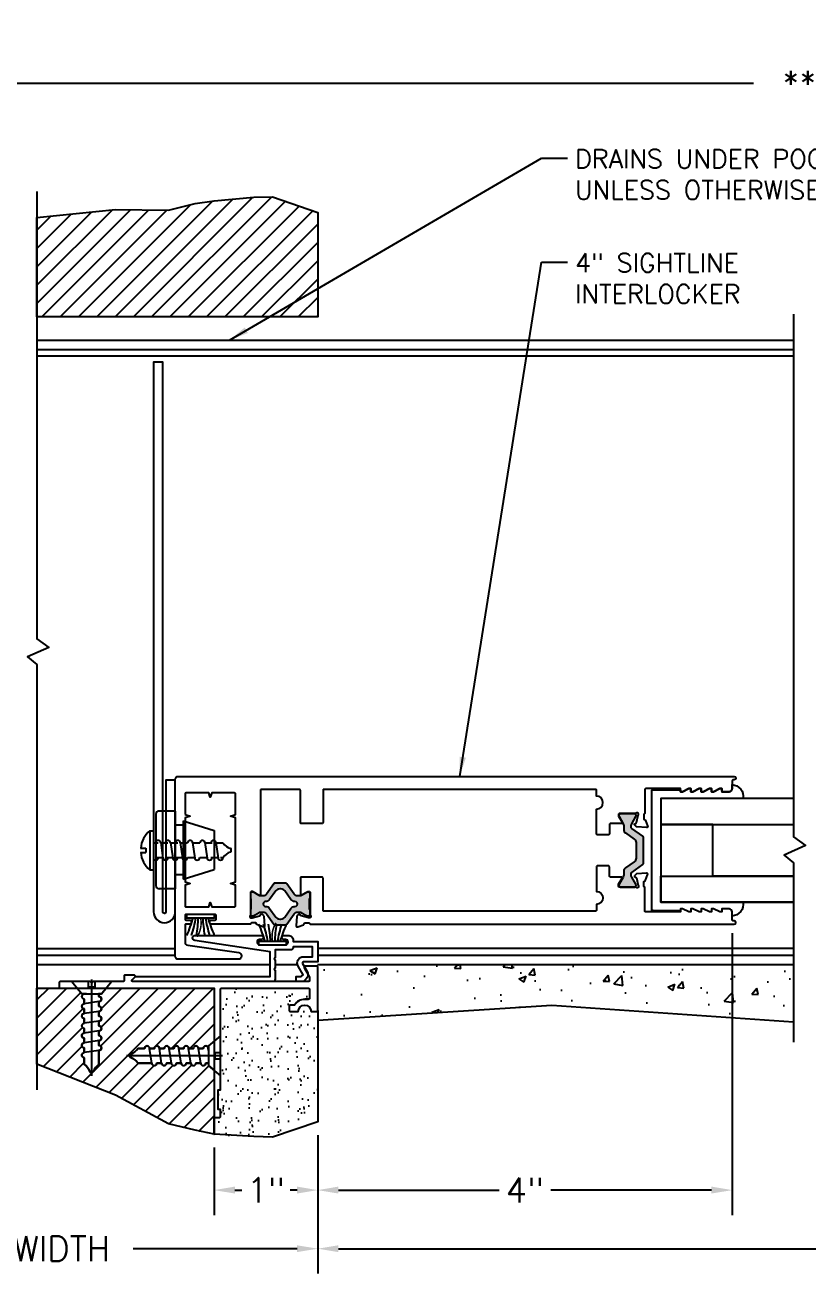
# Model space of a CAD drawing. Extents: x 0 to 79.8, y 0 to 38.2.
# Drawn here: x 56.67 to 64.22, y 11.55 to 23.71 of the extents above; entities that cross this region are included whole.
import ezdxf

# ---------------------------------------------------------------- set-up
doc = ezdxf.new("R2010")
doc.units = 0
doc.header["$MEASUREMENT"] = 0
doc.layers.get('0').update_dxf_attribs({"linetype": 'CONTINUOUS'})
doc.layers.get('DEFPOINTS').update_dxf_attribs({"color": 1, "linetype": 'CONTINUOUS'})
for name, color, linetype in [('ALUM-RED', 1, 'CONTINUOUS'), ('BREAK', 6, 'CONTINUOUS'), ('glass', 7, 'CONTINUOUS'), ('I-STRUT', 7, 'CONTINUOUS'), ('MISC', 9, 'CONTINUOUS'), ('SEAL', 7, 'CONTINUOUS'), ('SEALANT', 1, 'CONTINUOUS'), ('SILL-PAN', 7, 'CONTINUOUS'), ('TEXT', 7, 'CONTINUOUS'), ('TITLE-BLOCK', 7, 'CONTINUOUS'), ('TRACK', 1, 'CONTINUOUS'), ('VENT', 5, 'CONTINUOUS'), ('WALL-CONDITION', 7, 'CONTINUOUS')]:
    doc.layers.add(name, color=color, linetype=linetype)
doc.styles.add('ARCH', font='archstyl.shx')
doc.styles.add('ROMANS', font='romans')
doc.styles.get("Standard").update_dxf_attribs({"font": 'simplex.shx'})
doc.dimstyles.new('ARROW', dxfattribs={"dimtxt": 0.125, "dimasz": 0.1875, "dimexe": 0.125, "dimexo": 0.125, "dimgap": 0.0625, "dimtad": 0, "dimdec": 4, "dimzin": 11, "dimdsep": 46, "dimtxsty": 'ARCH', "dimcen": 0.09375, "dimclrd": 256, "dimclre": 256, "dimclrt": 256, "dimadec": 4, "dimazin": 0, "dimtfac": 1, "dimtdec": 4, "dimtmove": 2, "dimatfit": 3, "dimfxl": 0, "dimfrac": 2, "dimtolj": 1, "dimtzin": 0, "dimarcsym": 0})
doc.dimstyles.new('QUARTER', dxfattribs={"dimscale": 4, "dimtxt": 0.06, "dimasz": 0.05, "dimexe": 0.06, "dimexo": 0.032, "dimgap": 0.021, "dimtad": 0, "dimdec": 4, "dimzin": 4, "dimdsep": 46, "dimlunit": 5, "dimtxsty": 'ROMANS', "dimcen": 0.09, "dimadec": 0, "dimazin": 1, "dimtfac": 1, "dimtdec": 4, "dimtofl": 0, "dimtmove": 0, "dimatfit": 3, "dimfxl": 0, "dimtolj": 1, "dimtzin": 0, "dimarcsym": 0})

# ---------------------------------------------------------------- blocks, each defined once
blk = doc.blocks.new('A$C078B526A')
blk.add_lwpolyline([(0.097, 0.793), (0.288, 0.793), (0.385, 0.909), (0.224, 0.909), (0.224, 0.857), (0.161, 0.857), (0.161, 0.909), (0, 0.909)], close=True)
blk.add_lwpolyline([(0.192, 0.929), (0.192, 0)])
at = {"linetype": 'Continuous'}
blk.add_lwpolyline([(0.263, 0.793), (0.263, 0.766, -1), (0.263, 0.717), (0.263, 0.671, -1), (0.263, 0.622), (0.263, 0.577, -1), (0.263, 0.528), (0.263, 0.483, -1), (0.263, 0.434), (0.263, 0.388, -1), (0.263, 0.34), (0.263, 0.294, -1), (0.263, 0.245), (0.263, 0.112, 0.148821), (0.209, 0.042, -0.355272), (0.199, 0.034), (0.186, 0.034, -0.355272), (0.176, 0.042, 0.148821), (0.122, 0.112), (0.122, 0.175, -1), (0.122, 0.224), (0.122, 0.27, -1), (0.122, 0.319), (0.122, 0.364, -1), (0.122, 0.413), (0.122, 0.458, -1.039493), (0.122, 0.507), (0.122, 0.553, -1.039493), (0.122, 0.601), (0.122, 0.647, -1.039493), (0.122, 0.696), (0.122, 0.741, -1.039493), (0.122, 0.79), (0.122, 0.793)], format="xyb", dxfattribs=at)
for points in [[(0.142, 0.793), (0.122, 0.79)], [(0.263, 0.717), (0.122, 0.696)], [(0.263, 0.622), (0.122, 0.601)], [(0.263, 0.528), (0.122, 0.507)], [(0.263, 0.434), (0.122, 0.413)], [(0.267, 0.34), (0.122, 0.319)], [(0.263, 0.245), (0.122, 0.224)]]:
    blk.add_lwpolyline(points, dxfattribs=at)
blk = doc.blocks.new('*U78')
for centre, radius, start, end in [((-0.331, 1.333), 1.309, 285.9956, 293.821), ((-0.21, 1.411), 1.383, 279.9806, 287.1475), ((-0.037, 1.346), 1.325, 272.8884, 280.2078), ((-0.037, -1.346), 1.325, 79.7922, 87.1116), ((-0.21, -1.411), 1.383, 72.8525, 80.0194), ((-0.331, -1.333), 1.309, 66.179, 74.0044)]:
    blk.add_arc(centre, radius, start, end)
at = {"layer": 'SEAL'}
blk.add_lwpolyline([(0, -0.135), (0, 0.135), (0.03, 0.135), (0.03, -0.135)], close=True, dxfattribs=at)
at = {"layer": 'SEAL', "const_width": 0.015}
blk.add_lwpolyline([(0.03, 0, 0.202236), (0.211, 0.034)], format="xyb", dxfattribs=at)
at = {"flags": 9}
for tag, p in [('MANUFACTURER_PART_#', (0, -0.199)), ('FLEETWOOD_PART_#', (-0.001, -0.249))]:
    blk.add_attdef(tag, p, '', height=0.0312, dxfattribs=at)
blk = doc.blocks.new('*U79')
at = {"lineweight": 25}
blk.add_lwpolyline([(-0.138, 0.252, 0.57735), (-0.147, 0.237), (-0.103, 0.161, -0.339454), (-0.112, 0.088), (-0.139, 0.062), (-0.21, 0.062), (-0.21, 0.112), (-0.159, 0.112), (-0.142, 0.129), (-0.19, 0.212, -0.57735), (-0.138, 0.302), (-0.05, 0.302), (-0.05, 0.398), (-0.236, 0.398), (-0.236, 0.393, -0.414214), (-0.261, 0.368), (-0.411, 0.368), (-0.411, 0.292, 1), (-0.411, 0.272), (-0.411, 0.192, 1), (-0.411, 0.172), (-0.411, 0.087, -0.414214), (-0.436, 0.062), (-1.784, 0.062, -0.668179), (-1.791, 0.079), (-1.758, 0.112), (-0.461, 0.112), (-0.461, 0.351), (-1.187, 0.458, -0.929257), (-1.183, 0.508), (-0.546, 0.508, -1), (-0.546, 0.468), (-0.561, 0.468, 1), (-0.561, 0.418), (-0.311, 0.418, 1), (-0.311, 0.468), (-0.326, 0.468, -1), (-0.326, 0.508), (-0.286, 0.508, -0.414214), (-0.236, 0.458), (-0.236, 0.448), (0, 0.448), (0, 0.252)], format="xyb", close=True, dxfattribs=at)
blk.add_lwpolyline([(-0.08, -0.01), (-0.08, -0.099, -0.414214), (-0.09, -0.109), (-0.126, -0.109, 0.258619), (-0.225, -0.164), (-0.267, -0.164, 0.414214), (-0.277, -0.174), (-0.277, -0.216, 0.414214), (-0.267, -0.226), (-0.188, -0.226, -1), (-0.064, -0.226), (-0.01, -0.226, 0.414214), (0, -0.216), (0, 0.202, 0.414214), (-0.01, 0.212), (-0.116, 0.212, 0.57735), (-0.129, 0.189), (-0.08, 0.105), (-0.08, 0.072, -0.414214), (-0.09, 0.062), (-1.784, 0.062, -0.668179), (-1.791, 0.079), (-1.763, 0.107, 0.668179), (-1.77, 0.124), (-1.86, 0.124, 0.414214), (-1.87, 0.114), (-1.87, 0.072, -0.414214), (-1.88, 0.062), (-2.167, 0.062), (-2.182, 0.047), (-2.197, 0.062), (-2.485, 0.062, 0.414214), (-2.495, 0.052), (-2.495, 0.01, 0.414214), (-2.485, 0), (-1.01, 0, -0.414214), (-1, -0.01), (-1, -1.237, 0.414214), (-0.987, -1.25), (-0.951, -1.25, 0.414214), (-0.938, -1.237), (-0.938, -1.17), (-0.96, -1.17), (-0.96, -0.982), (-0.938, -0.982), (-0.938, -0.01, -0.414214), (-0.928, 0), (-0.09, 0, -0.414214)], format="xyb", close=True)
blk.add_blockref('A$C078B526A', (-2.375, -0.847))
at = {"rotation": 270}
blk.add_blockref('A$C078B526A', (-1.847, -0.461), dxfattribs=at)
at = {"layer": 'SEAL', "xscale": -1, "rotation": 270}
blk.add_blockref('*U78', (-0.436, 0.418), dxfattribs=at)
blk = doc.blocks.new('*D52')
at = {"color": 0, "lineweight": -2}
for p, q in [((52.821, 14.295), (52.821, 11.669)), ((59.492, 13.004), (59.492, 11.669)), ((53.021, 11.909), (54.604, 11.909)), ((59.292, 11.909), (57.709, 11.909))]:
    blk.add_line(p, q, dxfattribs=at)
at = {"color": 0}
for points in [[(53.021, 11.942), (53.021, 11.876), (52.821, 11.909)], [(59.292, 11.942), (59.292, 11.876), (59.492, 11.909)]]:
    blk.add_solid(points, dxfattribs=at)
at = {"layer": 'DEFPOINTS', "color": 0}
for p in [(52.821, 14.423), (59.492, 13.132), (52.821, 11.909)]:
    blk.add_point(p, dxfattribs=at)
at = {"color": 0, "insert": (56.157, 11.909), "char_height": 0.24, "attachment_point": 5, "style": 'ROMANS'}
blk.add_mtext('\\A1;**POCKET WIDTH', dxfattribs=at)
blk = doc.blocks.new('*D53')
at = {"color": 0, "lineweight": -2}
for p, q in [((78.34, 18.492), (78.34, 11.669)), ((59.492, 13.004), (59.492, 11.669)), ((59.692, 11.909), (67.244, 11.909)), ((78.14, 11.909), (70.589, 11.909))]:
    blk.add_line(p, q, dxfattribs=at)
at = {"color": 0}
for points in [[(59.692, 11.942), (59.692, 11.876), (59.492, 11.909)], [(78.14, 11.942), (78.14, 11.876), (78.34, 11.909)]]:
    blk.add_solid(points, dxfattribs=at)
at = {"layer": 'DEFPOINTS', "color": 0}
for p in [(78.34, 18.62), (59.492, 13.132), (78.34, 11.909)]:
    blk.add_point(p, dxfattribs=at)
at = {"color": 0, "insert": (68.916, 11.909), "char_height": 0.24, "attachment_point": 5, "style": 'ROMANS'}
blk.add_mtext('\\A1;**DAYLIGHT WIDTH', dxfattribs=at)
blk = doc.blocks.new('*D54')
at = {"layer": 'DEFPOINTS', "color": 0}
for p in [(58.492, 13.013), (59.492, 13.132), (59.492, 12.474)]:
    blk.add_point(p, dxfattribs=at)
at = {"layer": 'TITLE-BLOCK', "color": 0, "lineweight": -2}
for p, q in [((59.492, 13.004), (59.492, 12.234)), ((58.492, 12.885), (58.492, 12.234)), ((58.692, 12.474), (58.76, 12.474)), ((59.292, 12.474), (59.225, 12.474))]:
    blk.add_line(p, q, dxfattribs=at)
at = {"layer": 'TITLE-BLOCK', "color": 0}
for points in [[(58.692, 12.508), (58.692, 12.441), (58.492, 12.474)], [(59.292, 12.508), (59.292, 12.441), (59.492, 12.474)]]:
    blk.add_solid(points, dxfattribs=at)
at = {"layer": 'TITLE-BLOCK', "color": 0, "insert": (58.992, 12.474), "char_height": 0.24, "attachment_point": 5, "style": 'ROMANS'}
blk.add_mtext('\\A1;1"', dxfattribs=at)
blk = doc.blocks.new('*D55')
at = {"color": 0, "lineweight": -2}
for p, q in [((52.821, 21.025), (52.821, 23.393)), ((78.34, 20.656), (78.34, 23.393)), ((53.021, 23.153), (63.697, 23.153)), ((78.14, 23.153), (67.465, 23.153))]:
    blk.add_line(p, q, dxfattribs=at)
at = {"color": 0}
for points in [[(53.021, 23.187), (53.021, 23.12), (52.821, 23.153)], [(78.14, 23.187), (78.14, 23.12), (78.34, 23.153)]]:
    blk.add_solid(points, dxfattribs=at)
at = {"layer": 'DEFPOINTS', "color": 0}
for p in [(78.34, 23.153), (52.821, 20.897), (78.34, 20.528)]:
    blk.add_point(p, dxfattribs=at)
at = {"color": 0, "insert": (65.581, 23.153), "char_height": 0.24, "attachment_point": 5, "style": 'ROMANS'}
blk.add_mtext('\\A1;**NET FRAME WIDTH', dxfattribs=at)
blk = doc.blocks.new('A$C72B7364F')
at = {"linetype": 'Continuous'}
for p, q in [((0.0224, 0.0935), (0.0313, 0.0935)), ((0.0224, 0.0935), (0.0224, 0)), ((0.0313, 0.0935), (0.0313, 0)), ((0.0313, 0.0644), (0.0425, 0.0644)), ((0.0485, 0.0654), (0.0539, 0.028)), ((0.0487, 0.0644), (0.0661, 0.0644)), ((0.0721, 0.0654), (0.0775, 0.028)), ((0.0723, 0.0644), (0.0896, 0.0644)), ((0.0956, 0.0654), (0.1011, 0.028)), ((0.0958, 0.0644), (0.1132, 0.0644)), ((0.1253, 0.0654), (0.1307, 0.028)), ((0.1255, 0.0644), (0.1429, 0.0644)), ((0.155, 0.0654), (0.1604, 0.028)), ((0.1552, 0.0644), (0.1725, 0.0644)), ((0.1817, 0.0654), (0.1871, 0.028)), ((0.1819, 0.0644), (0.1992, 0.0644)), ((0, 0.0517), (0.0125, 0.0517)), ((0, 0.0418), (0.0125, 0.0418)), ((0.0125, 0.0517), (0.0125, 0.0418)), ((0.2188, 0.0451), (0.2188, 0.0484)), ((0.0364, 0.0291), (0.0539, 0.0291)), ((0.06, 0.0291), (0.0774, 0.0291)), ((0.0835, 0.0291), (0.101, 0.0291)), ((0.1132, 0.0291), (0.1306, 0.0291)), ((0.1429, 0.0291), (0.1603, 0.0291)), ((0.1696, 0.0291), (0.187, 0.0291)), ((0.1931, 0.0291), (0.1992, 0.0291)), ((0.0224, 0), (0.0313, 0))]:
    blk.add_line(p, q, dxfattribs=at)
for centre, radius, start, end in [((0.0599, 0.0467), 0.0599, 128.718, 175.226), ((0.0425, 0.0644), 0.00611, 0, 180), ((0.0661, 0.0644), 0.00611, 0, 180), ((0.0896, 0.0644), 0.00611, 0, 180), ((0.1193, 0.0644), 0.00611, 0, 180), ((0.149, 0.0644), 0.00611, 0, 180), ((0.1757, 0.0644), 0.00611, 0, 180), ((0.2302, 0.0864), 0.038, 215.4362, 249.2949), ((0.0599, 0.0467), 0.0599, 184.774, 231.282), ((0.2302, 0.0071), 0.038, 110.7051, 144.5638), ((0.2163, 0.0484), 0.00249, 0, 78.2349), ((0.2163, 0.0451), 0.00249, 281.7651, 0), ((0.0364, 0.0291), 0.00611, 212.4827, 0), ((0.06, 0.0291), 0.00611, 180, 0), ((0.06, 0.0291), 0.00611, 180, 0), ((0.0835, 0.0291), 0.00611, 180, 0), ((0.1071, 0.0291), 0.00611, 180, 0), ((0.1071, 0.0291), 0.00611, 180, 0), ((0.1367, 0.0291), 0.00611, 180, 0), ((0.1367, 0.0291), 0.00611, 180, 0), ((0.1664, 0.0291), 0.00611, 180, 0), ((0.1664, 0.0291), 0.00611, 180, 0), ((0.1931, 0.0291), 0.00611, 180, 0)]:
    blk.add_arc(centre, radius, start, end, dxfattribs=at)
blk = doc.blocks.new('25064-18mmX6mm-I-STRUT')
at = {"layer": 'I-STRUT'}
h = blk.add_hatch(color=256, dxfattribs=at)
h.dxf.hatch_style = 1
h.paths.add_polyline_path([(-0.22, 0.353, 0.57735), (-0.234, 0.33), (-0.195, 0.257, -0.131652), (-0.189, 0.233), (-0.189, 0.199, 0.244698), (-0.172, 0.167), (-0.088, 0.108, -0.244698), (-0.071, 0.076), (-0.071, -0.077, -0.244698), (-0.088, -0.11), (-0.172, -0.169, 0.244698), (-0.189, -0.201), (-0.189, -0.235, -0.131652), (-0.195, -0.258), (-0.235, -0.327, 0.245227), (-0.235, -0.335, 0.507805), (-0.22, -0.355), (-0.087, -0.355, 0.414214), (-0.071, -0.339, 0.469068), (-0.072, -0.327), (-0.112, -0.258, -0.131652), (-0.118, -0.235), (-0.118, -0.224, -0.244698), (-0.113, -0.214), (-0.005, -0.138, 0.244698), (0, -0.129), (0, -0.127), (0, 0.127, 0.244698), (-0.005, 0.137), (-0.113, 0.212, -0.244698), (-0.118, 0.222), (-0.118, 0.233, -0.131652), (-0.112, 0.257), (-0.072, 0.326, 0.131652), (-0.071, 0.33, 0.640011), (-0.087, 0.353)])
blk.add_lwpolyline([(0, -0.13), (0, -0.127), (0, 0.127, 0.244698), (-0.005, 0.137), (-0.113, 0.212, -0.244698), (-0.118, 0.222), (-0.118, 0.233, -0.131652), (-0.112, 0.257), (-0.072, 0.326, 0.131652), (-0.071, 0.33), (-0.071, 0.338, 0.414214), (-0.087, 0.353), (-0.22, 0.353, 0.414214), (-0.236, 0.338), (-0.236, 0.33, 0.131652), (-0.235, 0.326), (-0.195, 0.257, -0.131652), (-0.189, 0.233), (-0.189, 0.199, 0.244698), (-0.172, 0.167), (-0.088, 0.108, -0.244698), (-0.071, 0.076), (-0.071, -0.077, -0.244698), (-0.088, -0.11), (-0.172, -0.169, 0.244698), (-0.189, -0.201), (-0.189, -0.235, -0.131652), (-0.195, -0.258), (-0.235, -0.327, 0.131652), (-0.236, -0.331), (-0.236, -0.339, 0.414214), (-0.22, -0.355), (-0.087, -0.355, 0.414214), (-0.071, -0.339), (-0.071, -0.331, 0.131652), (-0.072, -0.327), (-0.112, -0.258, -0.131652), (-0.118, -0.235), (-0.118, -0.224, -0.244698), (-0.113, -0.214), (-0.005, -0.138, 0.244698), (0, -0.129)], format="xyb", dxfattribs=at)
blk = doc.blocks.new('25065-14.6mmX10.2mm-I-STRUT')
at = {"layer": 'I-STRUT'}
h = blk.add_hatch(color=256, dxfattribs=at)
h.dxf.hatch_style = 1
h.paths.add_polyline_path([(-0.221, 0.196, 0.242889), (-0.231, 0.201), (-0.283, 0.201), (-0.336, 0.201, 0.242889), (-0.346, 0.196), (-0.417, 0.095, -0.242889), (-0.449, 0.079), (-0.47, 0.079, -0.131652), (-0.489, 0.084), (-0.538, 0.112, 0.317667), (-0.551, 0.111, 0.6401), (-0.571, 0.102), (-0.571, 0.059, 0.236068), (-0.567, 0.051), (-0.567, -0.051, 0.236068), (-0.571, -0.059), (-0.571, -0.102, 0.6401), (-0.551, -0.111, 0.317667), (-0.538, -0.112), (-0.489, -0.084, -0.131652), (-0.47, -0.079), (-0.449, -0.079, -0.242889), (-0.417, -0.095), (-0.346, -0.196, 0.242889), (-0.336, -0.201), (-0.283, -0.201), (-0.231, -0.201, 0.242889), (-0.221, -0.196), (-0.15, -0.095, -0.242889), (-0.118, -0.079), (-0.097, -0.079, -0.131652), (-0.078, -0.084), (-0.029, -0.112, 0.317667), (-0.016, -0.111, 0.6401), (0.004, -0.102), (0.004, -0.059, 0.236068), (0, -0.051), (0, 0.051, 0.236068), (0.004, 0.059), (0.004, 0.102, 0.6401), (-0.016, 0.111, 0.317667), (-0.029, 0.112), (-0.078, 0.084, -0.131652), (-0.097, 0.079), (-0.118, 0.079, -0.242889), (-0.15, 0.095)])
h.paths.add_polyline_path([(-0.181, 0.044, 0.244669), (-0.142, 0.024, -1.006741), (-0.142, -0.023, 0.244669), (-0.181, -0.043), (-0.239, -0.126, -0.242889), (-0.278, -0.145), (-0.289, -0.145, -0.242889), (-0.328, -0.126), (-0.386, -0.043, 0.244669), (-0.425, -0.023, -1.006741), (-0.425, 0.024, 0.244669), (-0.386, 0.044), (-0.328, 0.126, -0.242889), (-0.289, 0.146), (-0.278, 0.146, -0.242889), (-0.239, 0.126)], flags=16)
for points in [[(-0.571, -0.059), (-0.571, -0.102, 0.414214), (-0.559, -0.114), (-0.544, -0.114, 0.131652), (-0.538, -0.112), (-0.489, -0.084, -0.131652), (-0.47, -0.079), (-0.449, -0.079, -0.242889), (-0.417, -0.095), (-0.346, -0.196, 0.242889), (-0.336, -0.201), (-0.283, -0.201), (-0.231, -0.201, 0.242889), (-0.221, -0.196), (-0.15, -0.095, -0.242889), (-0.118, -0.079), (-0.097, -0.079, -0.131652), (-0.078, -0.084), (-0.029, -0.112, 0.131652), (-0.023, -0.114), (-0.008, -0.114, 0.414214), (0.004, -0.102), (0.004, -0.059, 0.236068), (0, -0.051), (0, 0.051, 0.236068), (0.004, 0.059), (0.004, 0.102, 0.414214), (-0.008, 0.114), (-0.023, 0.114, 0.131652), (-0.029, 0.112), (-0.078, 0.084, -0.131652), (-0.097, 0.079), (-0.118, 0.079, -0.242889), (-0.15, 0.095), (-0.221, 0.196, 0.242889), (-0.231, 0.201), (-0.283, 0.201), (-0.336, 0.201, 0.242889), (-0.346, 0.196), (-0.417, 0.095, -0.242889), (-0.449, 0.079), (-0.47, 0.079, -0.131652), (-0.489, 0.084), (-0.538, 0.112, 0.131652), (-0.544, 0.114), (-0.559, 0.114, 0.414214), (-0.571, 0.102), (-0.571, 0.059, 0.236068), (-0.567, 0.051), (-0.567, -0.051, 0.236068)], [(-0.425, -0.023, -0.244669), (-0.386, -0.043), (-0.328, -0.126, 0.242889), (-0.289, -0.145), (-0.283, -0.145), (-0.278, -0.145, 0.242889), (-0.239, -0.126), (-0.181, -0.043, -0.244669), (-0.142, -0.023, 1.006741), (-0.142, 0.024, -0.244669), (-0.181, 0.044), (-0.239, 0.126, 0.242889), (-0.278, 0.146), (-0.283, 0.146), (-0.289, 0.146, 0.242889), (-0.328, 0.126), (-0.386, 0.044, -0.244669), (-0.425, 0.024, 1.006741)]]:
    blk.add_lwpolyline(points, format="xyb", close=True, dxfattribs=at)
blk = doc.blocks.new('3777-4in_Thermal_Sightline_Interlocker')
for points in [[(0.857, 0.671), (0.857, 0.595, -0.414214), (0.827, 0.565), (0.767, 0.565, -0.414214), (0.757, 0.575), (0.757, 0.595), (0.737, 0.595), (0.677, 0.565), (0.657, 0.565), (0.657, 0.595), (0.637, 0.595), (0.577, 0.565), (0.557, 0.565), (0.557, 0.595), (0.537, 0.595), (0.477, 0.565), (0.457, 0.565), (0.457, 0.595), (0.437, 0.595), (0.377, 0.565), (0.357, 0.565), (0.357, 0.595), (0.024, 0.595, 0.414214), (0.014, 0.585), (0.014, 0.355, 0.414214), (0.003, 0.343), (0.003, 0.308, 0.359508), (0.012, 0.297, -0.263725), (0.021, 0.289), (0.041, 0.235), (0.041, 0.235, -0.548619), (0.029, 0.219), (-0.063, 0.227, -0.176327), (-0.07, 0.23), (-0.084, 0.244, -0.57735), (-0.081, 0.257), (-0.076, 0.259, 0.267949), (-0.068, 0.267), (-0.049, 0.339, 0.065543), (-0.048, 0.342), (-0.048, 0.351, 0.6885), (-0.069, 0.358, -0.213422), (-0.077, 0.355), (-0.23, 0.355, 0.414214), (-0.241, 0.343), (-0.241, 0.334, 0.137872), (-0.24, 0.328), (-0.204, 0.27, -0.585524), (-0.211, 0.258), (-0.318, 0.258, 0.414214), (-0.328, 0.248), (-0.328, 0.16, -0.414214), (-0.338, 0.15), (-0.443, 0.15, -0.414214), (-0.453, 0.16), (-0.453, 0.398, 1), (-0.453, 0.523), (-0.453, 0.578, 0.414214), (-0.463, 0.588), (-3.082, 0.588, 0.414214), (-3.092, 0.578), (-3.092, 0.268, -0.414214), (-3.102, 0.258), (-3.301, 0.258, -0.414214), (-3.311, 0.268), (-3.311, 0.578, 0.414214), (-3.321, 0.588), (-3.685, 0.588, 0.414214), (-3.695, 0.578), (-3.695, -0.429, -0.585524), (-3.707, -0.435), (-3.766, -0.399, 0.137872), (-3.772, -0.398), (-3.78, -0.398, 0.414214), (-3.792, -0.409), (-3.792, -0.621, -0.213422), (-3.796, -0.63, 0.6885), (-3.788, -0.65), (-3.779, -0.65, 0.065543), (-3.776, -0.65), (-3.704, -0.631, 0.267949), (-3.696, -0.622), (-3.695, -0.618, -0.57735), (-3.682, -0.615), (-3.668, -0.629, -0.176327), (-3.664, -0.636), (-3.656, -0.727, -0.548619), (-3.672, -0.739), (-3.672, -0.739), (-3.726, -0.72, -0.263725), (-3.734, -0.711, 0.359508), (-3.745, -0.701), (-3.78, -0.701, 0.414214), (-3.792, -0.713), (-4.174, -0.713, -0.414214), (-4.184, -0.703), (-4.184, -0.683, -0.414214), (-4.174, -0.673), (-4.134, -0.673, 0.414214), (-4.124, -0.663), (-4.124, -0.63, 0.414214), (-4.134, -0.62), (-4.414, -0.62, 0.414214), (-4.424, -0.63), (-4.424, -0.663, 0.414214), (-4.414, -0.673), (-4.374, -0.673, -0.414214), (-4.364, -0.683), (-4.364, -0.703, -0.414214), (-4.374, -0.713), (-4.414, -0.713, 0.414214), (-4.424, -0.723), (-4.424, -0.884, 0.3714), (-4.398, -0.914), (-3.906, -0.987, -0.928445), (-3.911, -1.051), (-4.488, -1.051, -0.414214), (-4.518, -1.021), (-4.518, 0.683, -0.414214), (-4.488, 0.713), (0.877, 0.713, -1), (0.877, 0.681), (0.867, 0.681, 0.414214)], [(-4.424, 0.344), (-4.373, 0.328), (-4.424, 0.313), (-4.424, -0.304), (-4.373, -0.32), (-4.424, -0.335), (-4.424, -0.535, 0.414214), (-4.414, -0.545), (-4.195, -0.545), (-4.18, -0.505), (-4.164, -0.545), (-3.946, -0.545, 0.414214), (-3.936, -0.535), (-3.936, -0.336), (-3.986, -0.32), (-3.936, -0.305), (-3.936, 0.313), (-3.986, 0.328), (-3.936, 0.344), (-3.936, 0.543, 0.414214), (-3.946, 0.553), (-4.164, 0.553), (-4.18, 0.513), (-4.195, 0.553), (-4.414, 0.553, 0.414214), (-4.424, 0.543)], [(0.867, -0.681, -0.414214), (0.857, -0.671), (0.857, -0.595, 0.414214), (0.827, -0.565), (0.757, -0.565), (0.757, -0.595), (0.737, -0.595), (0.677, -0.565), (0.657, -0.565), (0.657, -0.595), (0.637, -0.595), (0.577, -0.565), (0.557, -0.565), (0.557, -0.595), (0.537, -0.595), (0.477, -0.565), (0.457, -0.565), (0.457, -0.595), (0.437, -0.595), (0.377, -0.565), (0.357, -0.565), (0.357, -0.595), (0.024, -0.595, -0.414214), (0.014, -0.585), (0.014, -0.355, -0.414214), (0.003, -0.343), (0.003, -0.308, -0.359508), (0.012, -0.297, 0.263725), (0.021, -0.289), (0.041, -0.235), (0.041, -0.235, 0.548619), (0.029, -0.219), (-0.063, -0.227, 0.176327), (-0.07, -0.23), (-0.084, -0.244, 0.57735), (-0.081, -0.257), (-0.076, -0.259, -0.267949), (-0.068, -0.267), (-0.049, -0.339, -0.065543), (-0.048, -0.342), (-0.048, -0.351, -0.6885), (-0.069, -0.358, 0.213422), (-0.077, -0.355), (-0.23, -0.355, -0.414214), (-0.241, -0.343), (-0.241, -0.334, -0.137872), (-0.24, -0.328), (-0.204, -0.27, 0.585524), (-0.211, -0.258), (-0.318, -0.258, -0.414214), (-0.328, -0.248), (-0.328, -0.16, 0.414214), (-0.338, -0.15), (-0.443, -0.15, 0.414214), (-0.453, -0.16), (-0.453, -0.397, -1), (-0.453, -0.522), (-0.453, -0.578, -0.414214), (-0.463, -0.588), (-3.082, -0.588, -0.414214), (-3.092, -0.578), (-3.092, -0.268, 0.414214), (-3.102, -0.258), (-3.301, -0.258, 0.414214), (-3.311, -0.268), (-3.311, -0.427, 0.585524), (-3.299, -0.433), (-3.243, -0.399, -0.137872), (-3.237, -0.398), (-3.228, -0.398, -0.414214), (-3.216, -0.409), (-3.216, -0.621, 0.213422), (-3.213, -0.63, -0.6885), (-3.22, -0.65), (-3.229, -0.65, -0.065543), (-3.232, -0.65), (-3.304, -0.631, -0.267949), (-3.312, -0.622), (-3.313, -0.618, 0.57735), (-3.326, -0.615), (-3.341, -0.629, 0.176327), (-3.344, -0.636), (-3.352, -0.727, 0.548619), (-3.336, -0.739), (-3.336, -0.739), (-3.282, -0.72, 0.263725), (-3.274, -0.711, -0.359508), (-3.263, -0.701), (-3.228, -0.701, -0.414214), (-3.216, -0.713), (0.877, -0.713, 1), (0.877, -0.681)]]:
    blk.add_lwpolyline(points, format="xyb", close=True)
at = {"layer": 'I-STRUT'}
for name, p in [('25064-18mmX6mm-I-STRUT', (0, 0)), ('25065-14.6mmX10.2mm-I-STRUT', (-3.221, -0.518))]:
    blk.add_blockref(name, p, dxfattribs=at)
blk = doc.blocks.new('A$C1D443341')
for p, q in [((0.188, 0.75), (0.031, 0.75)), ((0.188, 0.75), (0.188, 0)), ((0, 0.719), (0, 0.031)), ((0.264, 0.615), (0.188, 0.615)), ((0.264, 0.656), (0.562, 0.563)), ((0.264, 0.656), (0.264, 0.094)), ((0.562, 0.563), (0.562, 0.187)), ((0.264, 0.135), (0.188, 0.135)), ((0.264, 0.094), (0.562, 0.187)), ((0.188, 0), (0.031, 0))]:
    blk.add_line(p, q)
for centre, start, end in [((0.031, 0.719), 90, 180), ((0.031, 0.031), 180, 270)]:
    blk.add_arc(centre, 0.031, start, end)
blk = doc.blocks.new('*U95')
for centre, radius, start, end in [((-0.336, 1.375), 1.351, 285.7333, 293.4368), ((-0.214, 1.458), 1.43, 279.8103, 286.8579), ((-0.038, 1.394), 1.372, 272.8377, 280.0301), ((-0.038, -1.394), 1.372, 79.9699, 87.1623), ((-0.214, -1.458), 1.43, 73.1421, 80.1897), ((-0.336, -1.375), 1.351, 66.5632, 74.2667)]:
    blk.add_arc(centre, radius, start, end)
at = {"layer": 'SEAL'}
blk.add_lwpolyline([(0, -0.135), (0, 0.135), (0.03, 0.135), (0.03, -0.135)], close=True, dxfattribs=at)
at = {"layer": 'SEAL', "const_width": 0.015}
blk.add_lwpolyline([(0.03, 0, 0.199044), (0.214, 0.034)], format="xyb", dxfattribs=at)
at = {"flags": 9}
for tag, p in [('MANUFACTURER_PART_#', (0, -0.199)), ('FLEETWOOD_PART_#', (-0.001, -0.249))]:
    blk.add_attdef(tag, p, '', height=0.0312, dxfattribs=at)
blk = doc.blocks.new('*D215')
at = {"layer": 'DEFPOINTS', "color": 0}
for p in [(63.492, 15.081), (59.492, 13.132), (59.492, 12.474)]:
    blk.add_point(p, dxfattribs=at)
at = {"layer": 'TITLE-BLOCK', "color": 0, "lineweight": -2}
for p, q in [((63.492, 14.953), (63.492, 12.234)), ((59.492, 13.004), (59.492, 12.234)), ((59.692, 12.474), (61.243, 12.474)), ((63.292, 12.474), (61.742, 12.474))]:
    blk.add_line(p, q, dxfattribs=at)
at = {"layer": 'TITLE-BLOCK', "color": 0}
for points in [[(59.692, 12.508), (59.692, 12.441), (59.492, 12.474)], [(63.292, 12.508), (63.292, 12.441), (63.492, 12.474)]]:
    blk.add_solid(points, dxfattribs=at)
at = {"layer": 'TITLE-BLOCK', "color": 0, "insert": (61.492, 12.474), "char_height": 0.24, "attachment_point": 5, "style": 'ROMANS'}
blk.add_mtext('\\A1;4"', dxfattribs=at)

msp = doc.modelspace()

# ---------------------------------------------------------------- hatches: boundary and pattern name
at = {"layer": 'TITLE-BLOCK'}
h = msp.add_hatch(dxfattribs=at)
h.set_pattern_fill('AR-CONC', color=256, scale=0.1, style=0)
h.set_pattern_definition([(50, (102.3664, 3.58), (0.71726, -0.062752), [0.075, -0.825]), (355, (102.3664, 3.58), (-0.138751, 0.752192), [0.06, -0.66]), (100.4514, (102.42616, 3.57476), (0.578509, 0.68944), [0.06374, -0.701142]), (46.1842, (102.3664, 3.78), (1.067241, -0.165519), [0.1125, -1.2375]), (96.6356, (102.4553, 3.7662), (0.934663, 0.974118), [0.09561, -1.051713]), (351.1842, (102.3664, 3.78), (0.934662, 0.974119), [0.09, -0.99]), (21, (102.4664, 3.73), (0.596907, -0.402619), [0.075, -0.825]), (326, (102.4664, 3.73), (0.243315, 0.72515), [0.06, -0.66]), (71.4514, (102.5161, 3.69644), (0.840223, 0.32253), [0.06374, -0.701142]), (37.5, (102.36639, 3.58), (0.0121599, 0.3328939), [0, -0.652, 0, -0.67, 0, -0.6625]), (7.5, (102.3664, 3.58), (0.2630695, 0.3944117), [0, -0.382, 0, -0.637, 0, -0.2525]), (327.5, (102.14339, 3.58), (0.5338224, -0.0225549), [0, -0.25, 0, -0.78, 0, -1.035]), (317.5, (102.0434, 3.58), (0.583186, 0.100105), [0, -0.325, 0, -0.518, 0, -0.735])])
h.paths.add_polyline_path([(64.0844961, 14.651764), (59.4922485, 14.6517641), (59.4922201, 14.1116559), (61.7523242, 14.2560542), (64.0845514, 14.0924607)])
at = {"layer": 'WALL-CONDITION'}
h = msp.add_hatch(dxfattribs=at)
h.set_pattern_fill('ANSI31', color=256, style=0)
h.set_pattern_definition([(45, (14.45777, 27.84719), (-0.08838835, 0.08838835), [])])
h.paths.add_polyline_path([(56.7812639, 20.8971012), (56.7812639, 21.8577428), (57.5399987, 21.9349895), (58.0513403, 21.9276147), (58.3073789, 21.9908073), (58.4923201, 22.0174957), (58.8746987, 22.0524093), (59.0566691, 22.0568856), (59.4922201, 21.9049204), (59.4922201, 20.8971012)])
h = msp.add_hatch(dxfattribs=at)
h.set_pattern_fill('ANSI31', color=256, style=0)
h.set_pattern_definition([(45, (14.45777, 27.84719), (-0.08838835, 0.08838835), [])])
edge = h.paths.add_edge_path()
edge.add_line((56.7812638, 13.6900191), (56.7812638, 14.4231012))
edge.add_line((56.7812638, 14.4231012), (57.1695313, 14.4231012))
edge.add_line((57.1695313, 14.4231012), (57.2146234, 14.3693626))
edge.add_line((57.2146234, 14.3693626), (57.2391705, 14.3693626))
edge.add_line((57.2391705, 14.3693626), (57.2391705, 14.3662611))
edge.add_arc((57.2391705, 14.3418183), 0.0244428, 90, 270)
edge.add_line((57.2391705, 14.3173756), (57.2391705, 14.2719819))
edge.add_arc((57.2391705, 14.2475391), 0.0244428, 90, 270)
edge.add_line((57.2391705, 14.2230963), (57.2391705, 14.1777026))
edge.add_arc((57.2391705, 14.1532598), 0.0244428, 90, 270)
edge.add_line((57.2391705, 14.1288171), (57.2391705, 14.0834233))
edge.add_arc((57.2391705, 14.0589806), 0.0244428, 90, 270)
edge.add_line((57.2391705, 14.0345378), (57.2391705, 13.9891441))
edge.add_arc((57.2391705, 13.9647013), 0.0244428, 90, 270)
edge.add_line((57.2391705, 13.9402586), (57.2391705, 13.8948648))
edge.add_arc((57.2391705, 13.8704221), 0.0244428, 90, 270)
edge.add_line((57.2391705, 13.8459793), (57.2391705, 13.8005856))
edge.add_arc((57.2391705, 13.7761428), 0.0244428, 90, 270)
edge.add_line((57.2391705, 13.7517), (57.2391705, 13.6882998))
edge.add_arc((57.1510518, 13.5644704), 0.1519823, 20.70507772, 54.56379237, ccw=False)
edge.add_arc((57.302985, 13.6202392), 0.0099766, 191.76514343, 270)
edge.add_line((57.302985, 13.6102626), (57.3097657, 13.6102626))
edge.add_line((57.3097657, 13.6102626), (57.3165465, 13.6102626))
edge.add_arc((57.3165465, 13.6202392), 0.0099766, 270, 348.23485657)
edge.add_arc((57.4684797, 13.5644704), 0.1519823, 125.43620763, 159.29492228, ccw=False)
edge.add_line((57.380361, 13.6882998), (57.380361, 13.8211606))
edge.add_arc((57.380361, 13.8456034), 0.0244428, 270, 450)
edge.add_line((57.380361, 13.8700461), (57.380361, 13.9154399))
edge.add_arc((57.380361, 13.9398826), 0.0244428, 270, 450)
edge.add_line((57.380361, 13.9643254), (57.380361, 14.0097191))
edge.add_arc((57.380361, 14.0341619), 0.0244428, 270, 450)
edge.add_line((57.380361, 14.0586047), (57.380361, 14.1043743))
edge.add_arc((57.380361, 14.1288171), 0.0244428, 270, 450)
edge.add_line((57.380361, 14.1532598), (57.380361, 14.1986535))
edge.add_arc((57.380361, 14.2230963), 0.0244428, 270, 450)
edge.add_line((57.380361, 14.2475391), (57.380361, 14.2929328))
edge.add_arc((57.380361, 14.3173756), 0.0244428, 270, 450)
edge.add_line((57.380361, 14.3418183), (57.380361, 14.3693626))
edge.add_line((57.380361, 14.3693626), (57.4049081, 14.3693626))
edge.add_line((57.4049081, 14.3693626), (57.4500002, 14.4231012))
edge.add_line((57.4500002, 14.4231012), (58.4923201, 14.4231012))
edge.add_line((58.4923201, 14.4231012), (58.4923201, 13.9101584))
edge.add_line((58.4923201, 13.9101584), (58.4385815, 13.8650663))
edge.add_line((58.4385815, 13.8650663), (58.4385815, 13.8405191))
edge.add_line((58.4385815, 13.8405191), (58.43548, 13.8405191))
edge.add_arc((58.4110373, 13.8405191), 0.0244428, 0, 180)
edge.add_line((58.3865945, 13.8405191), (58.3412008, 13.8405191))
edge.add_arc((58.316758, 13.8405191), 0.0244428, 0, 180)
edge.add_line((58.2923153, 13.8405191), (58.2469215, 13.8405191))
edge.add_arc((58.2224788, 13.8405191), 0.0244428, 0, 180)
edge.add_line((58.198036, 13.8405191), (58.1526423, 13.8405191))
edge.add_arc((58.1281995, 13.8405191), 0.0244428, 0, 180)
edge.add_line((58.1037567, 13.8405191), (58.058363, 13.8405191))
edge.add_arc((58.0339203, 13.8405191), 0.0244428, 0, 180)
edge.add_line((58.0094775, 13.8405191), (57.9640838, 13.8405191))
edge.add_arc((57.939641, 13.8405191), 0.0244428, 0, 180)
edge.add_line((57.9151982, 13.8405191), (57.8698045, 13.8405191))
edge.add_arc((57.8453617, 13.8405191), 0.0244428, 0, 180)
edge.add_line((57.820919, 13.8405191), (57.7575187, 13.8405191))
edge.add_arc((57.6336894, 13.9286379), 0.1519823, 290.70507772, 324.56379237, ccw=False)
edge.add_arc((57.6894581, 13.7767047), 0.0099766, 101.76514343, 180)
edge.add_line((57.6794815, 13.7767047), (57.6794815, 13.7699239))
edge.add_line((57.6794815, 13.7699239), (57.6794815, 13.7631432))
edge.add_arc((57.6894581, 13.7631432), 0.0099766, 180, 258.23485657)
edge.add_arc((57.6336894, 13.6112099), 0.1519823, 35.43620763, 69.29492228, ccw=False)
edge.add_line((57.7575187, 13.6993287), (57.8903795, 13.6993287))
edge.add_arc((57.9148223, 13.6993287), 0.0244428, 180, 360)
edge.add_line((57.9392651, 13.6993287), (57.9846588, 13.6993287))
edge.add_arc((58.0091016, 13.6993287), 0.0244428, 180, 360)
edge.add_line((58.0335443, 13.6993287), (58.0789381, 13.6993287))
edge.add_arc((58.1033808, 13.6993287), 0.0244428, 180, 360)
edge.add_line((58.1278236, 13.6993287), (58.1735932, 13.6993287))
edge.add_arc((58.198036, 13.6993287), 0.0244428, 180, 360)
edge.add_line((58.2224788, 13.6993287), (58.2678725, 13.6993287))
edge.add_arc((58.2923153, 13.6993287), 0.0244428, 180, 360)
edge.add_line((58.316758, 13.6993287), (58.3621517, 13.6993287))
edge.add_arc((58.3865945, 13.6993287), 0.0244428, 180, 360)
edge.add_line((58.4110373, 13.6993287), (58.4385815, 13.6993287))
edge.add_line((58.4385815, 13.6993287), (58.4385815, 13.6747816))
edge.add_line((58.4385815, 13.6747816), (58.4923201, 13.6296895))
edge.add_line((58.4923201, 13.6296895), (58.4923201, 13.0128937))
edge.add_line((58.4923201, 13.0128937), (58.3073789, 13.0515978))
edge.add_line((58.3073789, 13.0515978), (58.0513403, 13.1147904))
edge.add_line((58.0513403, 13.1147904), (57.5399987, 13.3909182))
edge.add_line((57.5399987, 13.3909182), (56.7812638, 13.6900191))
h = msp.add_hatch(dxfattribs=at)
h.set_pattern_fill('AR-SAND', color=256, scale=0.1, angle=90, style=0)
h.set_pattern_definition([(127.5, (14.45777, 27.84719), (-0.1926824, -0.00629934), [0, -0.152, 0, -0.17, 0, -0.1625]), (97.5, (14.45777, 27.8472), (-0.2822146, 0.1769777), [0, -0.082, 0, -0.137, 0, -0.0525]), (57.5, (14.45777, 27.72419), (-0.0005659, 0.3114142), [0, -0.05, 0, -0.18, 0, -0.235]), (47.5, (14.45777, 27.7242), (-0.0877676, 0.3006127), [0, -0.025, 0, -0.118, 0, -0.135])])
h.paths.add_polyline_path([(59.2153139, 14.25958), (59.2669982, 14.25958, -0.2586190734), (59.3662201, 14.31458), (59.4022281, 14.31458, 0.4142135624), (59.4122281, 14.32458), (59.4122281, 14.4131022, 0.4142135624), (59.4022291, 14.4231012), (58.5643129, 14.4231012, 0.4142135624), (58.5543139, 14.4131022), (58.5543139, 13.9623179), (58.5544815, 13.9623179), (58.5544815, 13.8012169), (58.5543139, 13.8012169), (58.5543139, 13.7386309), (58.5544815, 13.7386309), (58.5544815, 13.5775299), (58.5543139, 13.5775299), (58.5543139, 13.4411994), (58.5323161, 13.4411994), (58.5323161, 13.2532182), (58.5543139, 13.2532182), (58.5543139, 13.1865582, -0.4142135624), (58.5409819, 13.1732262), (58.5056521, 13.1732262, -0.4142135624), (58.4923201, 13.1865582), (58.4923201, 13.0128937), (58.8746987, 12.9899958), (59.0566691, 12.9855195), (59.4922201, 13.1317794), (59.4922201, 14.19758), (59.4282201, 14.19758, 1), (59.3042201, 14.19758), (59.2153139, 14.19758)])

# ---------------------------------------------------------------- linework, layer by layer
at = {"layer": 'ALUM-RED'}
msp.add_lwpolyline([(58.0272201, 15.1589116, -1), (57.9972201, 15.1589116), (57.9972201, 20.4619116), (57.9072201, 20.4619116), (57.9072201, 15.1589116, 1), (58.1172201, 15.1589116), (58.1172201, 16.4289116), (58.0272201, 16.4289116)], format="xyb", close=True, dxfattribs=at)
at = {"layer": 'BREAK'}
for points in [[(56.7812639, 22.1077428), (56.7812639, 17.7931772), (56.8954979, 17.7089124), (56.6916192, 17.6174528), (56.7812639, 17.5431772), (56.7812638, 13.4400191)], [(64.0843991, 20.9246012), (64.0843991, 15.8820958), (64.1986331, 15.797831), (63.9947544, 15.7063714), (64.0843991, 15.6320958), (64.0845703, 13.901764)]]:
    msp.add_lwpolyline(points, dxfattribs=at)
at = {"layer": 'glass'}
msp.add_lwpolyline([(64.0843991, 16.2521088), (62.8047201, 16.2521088), (62.8047201, 15.2521089), (64.0844361, 15.2522355), (62.8047201, 15.2521089), (62.8047201, 15.5021089), (64.0844113, 15.5022355), (63.3047201, 15.5021089), (63.3047201, 16.0021089), (62.8047201, 16.0021089), (64.0843991, 16.0021089)], dxfattribs=at)
at = {"layer": 'SEALANT'}
msp.add_lwpolyline([(62.9922201, 16.3351086), (62.9922201, 16.3171086), (63.0122201, 16.3171086), (63.0722201, 16.3471086), (63.0922201, 16.3471086), (63.0922201, 16.3171086), (63.1122201, 16.3171086), (63.1722201, 16.3471086), (63.1922201, 16.3471086), (63.1922201, 16.3171086), (63.2122201, 16.3171086), (63.2722201, 16.3471086), (63.2922201, 16.3471086), (63.2922201, 16.3171086), (63.3122201, 16.3171086), (63.3722201, 16.3471086), (63.3922201, 16.3471086), (63.3922201, 16.3171086), (63.4612201, 16.3171086, 0.414214), (63.4922201, 16.3481086), (63.4922201, 16.3864484, -0.4380244532), (63.5974353, 16.2521088), (62.8047201, 16.2521088), (62.8047201, 15.2521088), (63.5974353, 15.2521088, -0.4380244532), (63.4922201, 15.1177692), (63.4922201, 15.1561086, 0.414214), (63.4612201, 15.1871086), (63.3922201, 15.1871086), (63.3922201, 15.1571086), (63.3722201, 15.1571086), (63.3122201, 15.1871086), (63.2922201, 15.1871086), (63.2922201, 15.1571086), (63.2722201, 15.1571086), (63.2122201, 15.1871086), (63.1922201, 15.1871086), (63.1922201, 15.1571086), (63.1722201, 15.1571086), (63.1122201, 15.1871086), (63.0922201, 15.1871086), (63.0922201, 15.1571086), (63.0722201, 15.1571086), (63.0122201, 15.1871086), (62.9922201, 15.1871086), (62.9922201, 15.1691086), (62.7788447, 15.1691086), (62.7432201, 15.1691088, -0.0726159005), (62.7163447, 15.1730326), (62.7163447, 16.3311849, -0.0726159005), (62.7432201, 16.3351088), (62.7788447, 16.3351086)], format="xyb", close=True, dxfattribs=at)
at = {"layer": 'SILL-PAN'}
for p, q in [((56.7812639, 20.6746012), (64.0843991, 20.6746012)), ((56.7812639, 20.5846012), (64.0843991, 20.5846012)), ((56.7812638, 14.741764), (58.1172201, 14.741764)), ((59.4923914, 14.741764), (64.0844872, 14.741764)), ((56.7812638, 14.651764), (59.0315456, 14.651764)), ((59.0815456, 14.651764), (59.2958575, 14.651764)), ((59.4905166, 14.651764), (64.0844961, 14.651764))]:
    msp.add_line(p, q, dxfattribs=at)
at = {"layer": 'TITLE-BLOCK'}
msp.add_lwpolyline([(64.0845514, 14.0927822), (61.7523242, 14.2560542), (59.4922201, 14.1116508)], dxfattribs=at)
at = {"layer": 'TRACK'}
for p, q in [((56.7812639, 20.5221012), (64.0843991, 20.5221012)), ((56.7812638, 14.804264), (58.1172201, 14.804264)), ((64.084481, 14.804264), (59.4923914, 14.804264))]:
    msp.add_line(p, q, dxfattribs=at)
at = {"layer": 'WALL-CONDITION'}
msp.add_lwpolyline([(56.7812639, 20.8971012), (56.7812639, 21.8577428), (57.5399987, 21.9349895), (58.0513403, 21.9276147), (58.3073789, 21.9908073), (58.4923201, 22.0174957), (58.8746987, 22.0524093), (59.0566691, 22.0568856), (59.4922201, 21.9049204), (59.4922201, 20.8971012)], close=True, dxfattribs=at)
for points in [[(56.7812638, 13.6900191), (56.7812638, 14.4231012), (57.1695313, 14.4231012), (57.2146234, 14.3693626), (57.2391705, 14.3693626), (57.2391705, 14.3662611, 1), (57.2391705, 14.3173756), (57.2391705, 14.2719819, 1), (57.2391705, 14.2230963), (57.2391705, 14.1777026, 1), (57.2391705, 14.1288171), (57.2391705, 14.0834233, 1), (57.2391705, 14.0345378), (57.2391705, 13.9891441, 1), (57.2391705, 13.9402586), (57.2391705, 13.8948648, 1), (57.2391705, 13.8459793), (57.2391705, 13.8005856, 1), (57.2391705, 13.7517), (57.2391705, 13.6882998, -0.1488208164), (57.2932179, 13.618205, 0.3552722509), (57.302985, 13.6102626), (57.3097657, 13.6102626), (57.3165465, 13.6102626, 0.355272251), (57.3263136, 13.618205, -0.1488208164), (57.380361, 13.6882998), (57.380361, 13.8211606, 1), (57.380361, 13.8700461), (57.380361, 13.9154399, 1), (57.380361, 13.9643254), (57.380361, 14.0097191, 1), (57.380361, 14.0586047), (57.380361, 14.1043743, 1), (57.380361, 14.1532598), (57.380361, 14.1986535, 1), (57.380361, 14.2475391), (57.380361, 14.2929328, 1), (57.380361, 14.3418183), (57.380361, 14.3693626), (57.4049081, 14.3693626), (57.4500002, 14.4231012), (58.4923201, 14.4231012), (58.4923201, 13.9101584), (58.4385815, 13.8650663), (58.4385815, 13.8405191), (58.43548, 13.8405191, 1), (58.3865945, 13.8405191), (58.3412008, 13.8405191, 1), (58.2923153, 13.8405191), (58.2469215, 13.8405191, 1), (58.198036, 13.8405191), (58.1526423, 13.8405191, 1), (58.1037567, 13.8405191), (58.058363, 13.8405191, 1), (58.0094775, 13.8405191), (57.9640838, 13.8405191, 1), (57.9151982, 13.8405191), (57.8698045, 13.8405191, 1), (57.820919, 13.8405191), (57.7575187, 13.8405191, -0.1488208164), (57.6874239, 13.7864717, 0.3552722509), (57.6794815, 13.7767047), (57.6794815, 13.7699239), (57.6794815, 13.7631432, 0.355272251), (57.6874239, 13.7533761, -0.1488208164), (57.7575187, 13.6993287), (57.8903795, 13.6993287, 1), (57.9392651, 13.6993287), (57.9846588, 13.6993287, 1), (58.0335443, 13.6993287), (58.0789381, 13.6993287, 1), (58.1278236, 13.6993287), (58.1735932, 13.6993287, 1), (58.2224788, 13.6993287), (58.2678725, 13.6993287, 1), (58.316758, 13.6993287), (58.3621517, 13.6993287, 1), (58.4110373, 13.6993287), (58.4385815, 13.6993287), (58.4385815, 13.6747816), (58.4923201, 13.6296895), (58.4923201, 13.0128937), (58.3073789, 13.0515978), (58.0513403, 13.1147904), (57.5399987, 13.3909182)], [(58.4923201, 13.0128937), (58.4923201, 13.1865582, 0.4142135624), (58.5056521, 13.1732262), (58.5409819, 13.1732262, 0.4142135624), (58.5543139, 13.1865582), (58.5543139, 13.2532182), (58.5323161, 13.2532182), (58.5323161, 13.4411994), (58.5543139, 13.4411994), (58.5543139, 14.4131022, -0.1989123674), (58.5572426, 14.4201726, -0.1989123674), (58.5643129, 14.4231012), (59.4022291, 14.4231012, -0.4142135624), (59.4122281, 14.4131022), (59.4122281, 14.32458, -0.4142135624), (59.4022281, 14.31458), (59.3662201, 14.31458, 0.2586190734), (59.2669982, 14.25958), (59.2253139, 14.25958, 0.4142135624), (59.2153139, 14.24958), (59.2153139, 14.20758, 0.4142135624), (59.2253139, 14.19758), (59.3042201, 14.19758, -1), (59.4282201, 14.19758), (59.4822201, 14.19758, 0.4142135624), (59.4922201, 14.20758), (59.4922201, 13.1317794), (59.0566691, 12.9855195), (58.8746987, 12.9899958)]]:
    msp.add_lwpolyline(points, format="xyb", close=True, dxfattribs=at)

# ---------------------------------------------------------------- block references
at = {"layer": 'ALUM-RED'}
msp.add_blockref('*U79', (59.4922201, 14.4231012), dxfattribs=at)
at = {"layer": 'MISC'}
msp.add_blockref('A$C1D443341', (57.9292201, 15.3811086), dxfattribs=at)
at = {"layer": 'SEAL', "xscale": -1, "rotation": 90}
msp.add_blockref('*U95', (58.3612201, 15.1321086), dxfattribs=at)
at = {"layer": 'SILL-PAN', "xscale": 4, "yscale": 4, "zscale": 4}
msp.add_blockref('A$C72B7364F', (57.7822201, 15.5651199), dxfattribs=at)
at = {"layer": 'VENT', "color": 0}
msp.add_blockref('3777-4in_Thermal_Sightline_Interlocker', (62.6349827, 15.7521086), dxfattribs=at)

# ---------------------------------------------------------------- texts
at = {"layer": 'TEXT', "char_height": 0.18, "attachment_point": 7, "style": 'ROMANS'}
for s, insert in [('DRAINS UNDER POCKET WALL\\PUNLESS OTHERWISE NOTED', (61.9747954, 22.0325408)), ('4" SIGHTLINE\\PINTERLOCKER', (61.9747954, 21.0293565))]:
    msp.add_mtext(s, dxfattribs=dict(at, insert=insert))

# ---------------------------------------------------------------- dimensions: what is measured, and where the dimension line sits
for base, p1, p2, angle, text, picture, middle in [((78.3401782, 23.153435), (52.8210586, 20.8971012), (78.3401782, 20.5282681), 0, '**NET FRAME WIDTH', '*D55', (65.5806184, 23.153435)), ((52.8210586, 11.9090142), (59.4922201, 13.1317794), (52.8210586, 14.4231012), 180, '**POCKET WIDTH', '*D52', (56.1566393, 11.9090142))]:
    dim = msp.add_linear_dim(base=base, p1=p1, p2=p2, angle=angle, text=text, dimstyle='QUARTER', override={"dimpost": '"'})
    dim.commit()
    dim.dimension.update_dxf_attribs({"geometry": picture, "text_midpoint": middle})
dim = msp.add_linear_dim(base=(78.3401782, 11.9090142), p1=(59.4922201, 13.1317794), p2=(78.3401782, 18.620264), text='**DAYLIGHT WIDTH', dimstyle='QUARTER', override={"dimpost": '"'})
dim.commit()
dim.dimension.update_dxf_attribs({"geometry": '*D53', "text_midpoint": (68.9161991, 11.9090142)})
at = {"layer": 'TITLE-BLOCK'}
dim = msp.add_linear_dim(base=(59.4922201, 12.4744683), p1=(63.4922201, 15.0811086), p2=(59.4922201, 13.1317794), angle=180, dimstyle='QUARTER', override={"dimpost": '"'}, dxfattribs=at)
dim.commit()
dim.dimension.update_dxf_attribs({"geometry": '*D215', "text_midpoint": (61.4922201, 12.4744683)})
dim = msp.add_linear_dim(base=(59.4922201, 12.4744683), p1=(58.4923201, 13.0128937), p2=(59.4922201, 13.1317794), dimstyle='QUARTER', override={"dimpost": '"'}, dxfattribs=at)
dim.commit()
dim.dimension.update_dxf_attribs({"geometry": '*D54', "text_midpoint": (58.9922701, 12.4744683), "dimtype": 160})

# ---------------------------------------------------------------- leaders
at = {"layer": 'TEXT'}
for points in [[(58.6407959, 20.6746012), (61.650967, 22.4296346), (61.900967, 22.4296346)], [(60.8625485, 16.4651086), (61.650967, 21.4264503), (61.900967, 21.4264503)]]:
    msp.add_leader(points, dimstyle='ARROW', override={"dimscale": 1}, dxfattribs=at)

doc.saveas('drawing.dxf')
